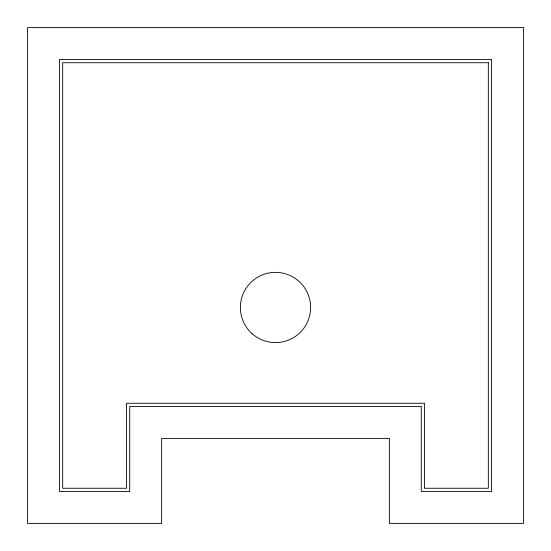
<?xml version="1.0" encoding="UTF-8"?>
<svg xmlns="http://www.w3.org/2000/svg" width="551" height="551" viewBox="0 0 551 551"><rect width="100%" height="100%" fill="white"/><g stroke="black" fill="none" stroke-linecap="round" stroke-linejoin="round"><path stroke-width="0.83" d="M523.45 27.612L27.55 27.612L27.55 523.388L161.636 523.388L161.636 438.382L389.364 438.382L389.364 523.388L523.45 523.388L523.45 27.612M491.526 59.536L59.474 59.536L59.474 491.464L129.712 491.464L129.712 406.459L421.288 406.459L421.288 491.464L491.526 491.464L491.526 59.536M488.331 62.731L62.669 62.731L62.669 488.269L126.516 488.269L126.516 403.263L424.484 403.263L424.484 488.269L488.331 488.269L488.331 62.731M251.931 333.527A35.119 35.119 0 0 0 309.834 314.876A35.119 35.119 0 0 0 264.735 274.061A35.119 35.119 0 0 0 251.931 333.527"/></g></svg>
